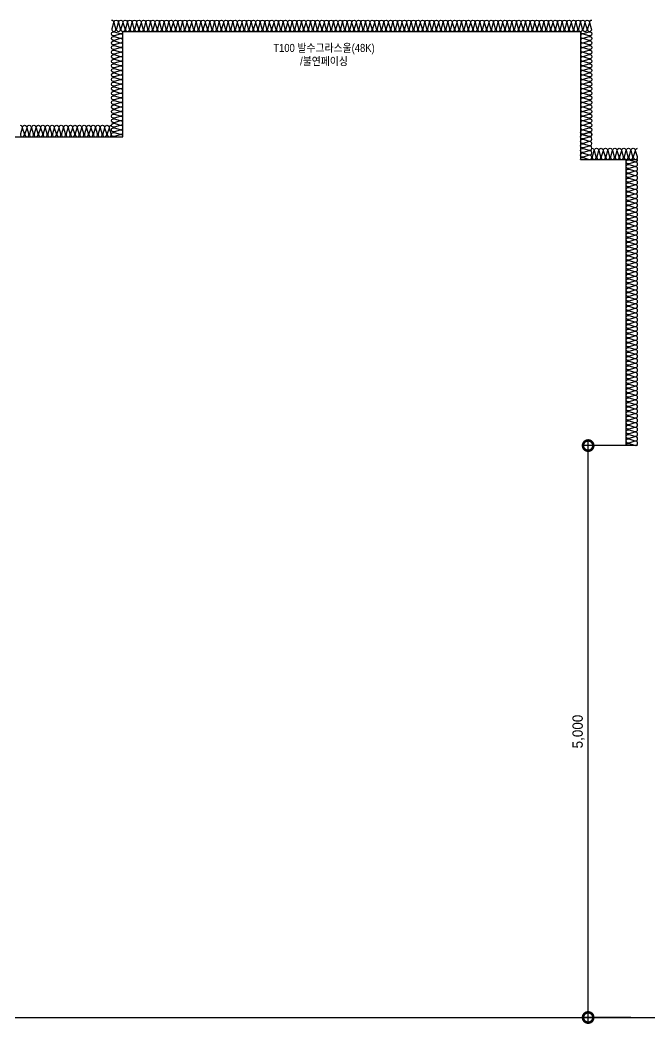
# Model space of a CAD drawing. Header units: millimetres. Extents: x 19868 to 801382, y -4805 to 85279.
# Drawn here: x 149238 to 154746, y 43623 to 52399 of the extents above; entities that cross this region are included whole.
import ezdxf
from ezdxf.enums import TextEntityAlignment as Align

# ---------------------------------------------------------------- set-up
doc = ezdxf.new("R2010")
doc.units = ezdxf.units.MM
doc.header["$LTSCALE"] = 250
doc.layers.get('Defpoints').update_dxf_attribs({"color": 151})
doc.layers.add('A-FIN', color=6, linetype='Continuous')
doc.layers.add('ISL', color=251, linetype='Continuous')
doc.layers.add('CK', color=221, linetype='Continuous', plot=False)
doc.layers.add('NOPLOT-단열', color=225, linetype='Continuous', plot=False)
doc.styles.add('Gdim', font='')
doc.styles.get('Gdim').set_extended_font_data('Dotum')
doc.dimstyles.new('Gdim50', dxfattribs={"dimscale": 30, "dimtxt": 3, "dimasz": 6, "dimexe": 1.5, "dimexo": 2, "dimgap": 1, "dimtad": 1, "dimdec": 0, "dimzin": 0, "dimdsep": 46, "dimlunit": 6, "dimtxsty": 'Gdim', "dimblk": 'DOTSMALL', "dimcen": 1.5, "dimdle": 1.5, "dimclrd": 256, "dimclre": 256, "dimclrt": 256, "dimazin": 0, "dimtfac": 1, "dimtdec": 0, "dimtix": 1, "dimtmove": 2, "dimatfit": 3, "dimldrblk": 'DOTSMALL', "dimfxl": 1.5, "dimtolj": 1, "dimtzin": 0, "dimlwd": -1, "dimlwe": -1, "dimarcsym": 1})

# ---------------------------------------------------------------- blocks, each defined once
blk = doc.blocks.new('_DotSmall')
at = {"color": 0, "linetype": 'ByBlock', "const_width": 0.5}
blk.add_lwpolyline([(-0.0625, 0, 1), (0.0625, 0, 1)], format="xyb", close=True, dxfattribs=at)
blk = doc.blocks.new('*D54')
at = {"layer": 'CK', "transparency": 16777216}
for p, q in [((154205.5, 43633.9), (154205.5, 48723.9)), ((154578.2, 48678.9), (154160.5, 48678.9)), ((154578.2, 43678.9), (154160.5, 43678.9))]:
    blk.add_line(p, q, dxfattribs=at)
at = {"layer": 'Defpoints', "color": 0, "transparency": 16777216}
for p in [(154205.5, 48678.9), (154638.2, 48678.9), (154638.2, 43678.9)]:
    blk.add_point(p, dxfattribs=at)
at = {"layer": 'CK', "transparency": 16777216, "xscale": 180, "yscale": 180, "zscale": 180}
for p, rotation in [((154205.5, 48678.9), 90), ((154205.5, 43678.9), 270)]:
    blk.add_blockref('_DotSmall', p, dxfattribs=dict(at, rotation=rotation))
at = {"layer": 'CK', "transparency": 16777216, "insert": (154121.7, 46178.9), "char_height": 90, "attachment_point": 5, "rotation": 90, "style": 'Gdim'}
blk.add_mtext('\\A1;5,000', dxfattribs=at)

msp = doc.modelspace()

# ---------------------------------------------------------------- linework, layer by layer
at = {"layer": 'A-FIN'}
msp.add_line((127438.2, 43678.9), (158938.2, 43678.9), dxfattribs=at)
at = {"layer": 'ISL'}
for points in [[(150038.2, 52398.9, -0.509039), (150055.9, 52374.7), (150040.6, 52323.2, 0.509267), (150058.2, 52298.9, 0.509267), (150075.9, 52323.2), (150060.6, 52374.7, -1.372593), (150095.9, 52374.7), (150080.6, 52323.2, 0.509267), (150098.2, 52298.9, 0.509267), (150115.9, 52323.2), (150100.6, 52374.7, -1.372593), (150135.9, 52374.7), (150120.6, 52323.2, 0.509267), (150138.2, 52298.9, 0.509267), (150155.9, 52323.2), (150140.6, 52374.7, -1.372593), (150175.9, 52374.7), (150160.6, 52323.2, 0.509267), (150178.2, 52298.9, 0.509267), (150195.9, 52323.2), (150180.6, 52374.7, -1.372593), (150215.9, 52374.7), (150200.6, 52323.2, 0.509267), (150218.2, 52298.9, 0.509267), (150235.9, 52323.2), (150220.6, 52374.7, -1.372593), (150255.9, 52374.7), (150240.6, 52323.2, 0.509267), (150258.2, 52298.9, 0.509267), (150275.9, 52323.2), (150260.6, 52374.7, -1.372593), (150295.9, 52374.7), (150280.6, 52323.2, 0.509267), (150298.2, 52298.9, 0.509267), (150315.9, 52323.2), (150300.6, 52374.7, -1.372593), (150335.9, 52374.7), (150320.6, 52323.2, 0.509267), (150338.2, 52298.9, 0.509267), (150355.9, 52323.2), (150340.6, 52374.7, -1.372593), (150375.9, 52374.7), (150360.6, 52323.2, 0.509267), (150378.2, 52298.9, 0.509267), (150395.9, 52323.2), (150380.6, 52374.7, -1.372593), (150415.9, 52374.7), (150400.6, 52323.2, 0.509267), (150418.2, 52298.9, 0.509267), (150435.9, 52323.2), (150420.6, 52374.7, -1.372593), (150455.9, 52374.7), (150440.6, 52323.2, 0.509267), (150458.2, 52298.9, 0.509267), (150475.9, 52323.2), (150460.6, 52374.7, -1.372593), (150495.9, 52374.7), (150480.6, 52323.2, 0.509267), (150498.2, 52298.9, 0.509267), (150515.9, 52323.2), (150500.6, 52374.7, -1.372593), (150535.9, 52374.7), (150520.6, 52323.2, 0.509267), (150538.2, 52298.9, 0.509267), (150555.9, 52323.2), (150540.6, 52374.7, -1.372593), (150575.9, 52374.7), (150560.6, 52323.2, 0.509267), (150578.2, 52298.9, 0.509267), (150595.9, 52323.2), (150580.6, 52374.7, -1.372593), (150615.9, 52374.7), (150600.6, 52323.2, 0.509267), (150618.2, 52298.9, 0.509267), (150635.9, 52323.2), (150620.6, 52374.7, -1.372593), (150655.9, 52374.7), (150640.6, 52323.2, 0.509267), (150658.2, 52298.9, 0.509267), (150675.9, 52323.2), (150660.6, 52374.7, -1.372593), (150695.9, 52374.7), (150680.6, 52323.2, 0.509267), (150698.2, 52298.9, 0.509267), (150715.9, 52323.2), (150700.6, 52374.7, -1.372593), (150735.9, 52374.7), (150720.6, 52323.2, 0.509267), (150738.2, 52298.9, 0.509267), (150755.9, 52323.2), (150740.6, 52374.7, -1.372593), (150775.9, 52374.7), (150760.6, 52323.2, 0.509267), (150778.2, 52298.9, 0.509267), (150795.9, 52323.2), (150780.6, 52374.7, -1.372593), (150815.9, 52374.7), (150800.6, 52323.2, 0.509267), (150818.2, 52298.9, 0.509267), (150835.9, 52323.2), (150820.6, 52374.7, -1.372593), (150855.9, 52374.7), (150840.6, 52323.2, 0.509267), (150858.2, 52298.9, 0.509267), (150875.9, 52323.2), (150860.6, 52374.7, -1.372593), (150895.9, 52374.7), (150880.6, 52323.2, 0.509267), (150898.2, 52298.9, 0.509267), (150915.9, 52323.2), (150900.6, 52374.7, -1.372593), (150935.9, 52374.7), (150920.6, 52323.2, 0.509267), (150938.2, 52298.9, 0.509267), (150955.9, 52323.2), (150940.6, 52374.7, -1.372593), (150975.9, 52374.7), (150960.6, 52323.2, 0.509267), (150978.2, 52298.9, 0.509267), (150995.9, 52323.2), (150980.6, 52374.7, -1.372593), (151015.9, 52374.7), (151000.6, 52323.2, 0.509267), (151018.2, 52298.9, 0.509267), (151035.9, 52323.2), (151020.6, 52374.7, -1.372593), (151055.9, 52374.7), (151040.6, 52323.2, 0.509267), (151058.2, 52298.9, 0.509267), (151075.9, 52323.2), (151060.6, 52374.7, -1.372593), (151095.9, 52374.7), (151080.6, 52323.2, 0.509267), (151098.2, 52298.9, 0.509267), (151115.9, 52323.2), (151100.6, 52374.7, -1.372593), (151135.9, 52374.7), (151120.6, 52323.2, 0.509267), (151138.2, 52298.9, 0.509267), (151155.9, 52323.2), (151140.6, 52374.7, -1.372593), (151175.9, 52374.7), (151160.6, 52323.2, 0.509267), (151178.2, 52298.9, 0.509267), (151195.9, 52323.2), (151180.6, 52374.7, -1.372593), (151215.9, 52374.7), (151200.6, 52323.2, 0.509267), (151218.2, 52298.9, 0.509267), (151235.9, 52323.2), (151220.6, 52374.7, -1.372593), (151255.9, 52374.7), (151240.6, 52323.2, 0.509267), (151258.2, 52298.9, 0.509267), (151275.9, 52323.2), (151260.6, 52374.7, -1.372593), (151295.9, 52374.7), (151280.6, 52323.2, 0.509267), (151298.2, 52298.9, 0.509267), (151315.9, 52323.2), (151300.6, 52374.7, -1.372593), (151335.9, 52374.7), (151320.6, 52323.2, 0.509267), (151338.2, 52298.9, 0.509267), (151355.9, 52323.2), (151340.6, 52374.7, -1.372593), (151375.9, 52374.7), (151360.6, 52323.2, 0.509267), (151378.2, 52298.9, 0.509267), (151395.9, 52323.2), (151380.6, 52374.7, -1.372593), (151415.9, 52374.7), (151400.6, 52323.2, 0.509267), (151418.2, 52298.9, 0.509267), (151435.9, 52323.2), (151420.6, 52374.7, -1.372593), (151455.9, 52374.7), (151440.6, 52323.2, 0.509267), (151458.2, 52298.9, 0.509267), (151475.9, 52323.2), (151460.6, 52374.7, -1.372593), (151495.9, 52374.7), (151480.6, 52323.2, 0.509267), (151498.2, 52298.9, 0.509267), (151515.9, 52323.2), (151500.6, 52374.7, -1.372593), (151535.9, 52374.7), (151520.6, 52323.2, 0.509267), (151538.2, 52298.9, 0.509267), (151555.9, 52323.2), (151540.6, 52374.7, -1.372593), (151575.9, 52374.7), (151560.6, 52323.2, 0.509267), (151578.2, 52298.9, 0.509267), (151595.9, 52323.2), (151580.6, 52374.7, -1.372593), (151615.9, 52374.7), (151600.6, 52323.2, 0.509267), (151618.2, 52298.9, 0.509267), (151635.9, 52323.2), (151620.6, 52374.7, -1.372593), (151655.9, 52374.7), (151640.6, 52323.2, 0.509267), (151658.2, 52298.9, 0.509267), (151675.9, 52323.2), (151660.6, 52374.7, -1.372593), (151695.9, 52374.7), (151680.6, 52323.2, 0.509267), (151698.2, 52298.9, 0.509267), (151715.9, 52323.2), (151700.6, 52374.7, -1.372593), (151735.9, 52374.7), (151720.6, 52323.2, 0.509267), (151738.2, 52298.9, 0.509267), (151755.9, 52323.2), (151740.6, 52374.7, -1.372593), (151775.9, 52374.7), (151760.6, 52323.2, 0.509267), (151778.2, 52298.9, 0.509267), (151795.9, 52323.2), (151780.6, 52374.7, -1.372593), (151815.9, 52374.7), (151800.6, 52323.2, 0.509267), (151818.2, 52298.9, 0.509267), (151835.9, 52323.2), (151820.6, 52374.7, -1.372593), (151855.9, 52374.7), (151840.6, 52323.2, 0.509267), (151858.2, 52298.9, 0.509267), (151875.9, 52323.2), (151860.6, 52374.7, -1.372593), (151895.9, 52374.7), (151880.6, 52323.2, 0.509267), (151898.2, 52298.9, 0.509267), (151915.9, 52323.2), (151900.6, 52374.7, -1.372593), (151935.9, 52374.7), (151920.6, 52323.2, 0.509267), (151938.2, 52298.9, 0.509267), (151955.9, 52323.2), (151940.6, 52374.7, -1.372593), (151975.9, 52374.7), (151960.6, 52323.2, 0.509267), (151978.2, 52298.9, 0.509267), (151995.9, 52323.2), (151980.6, 52374.7, -1.372593), (152015.9, 52374.7), (152000.6, 52323.2, 0.509267), (152018.2, 52298.9, 0.509267), (152035.9, 52323.2), (152020.6, 52374.7, -1.372593), (152055.9, 52374.7), (152040.6, 52323.2, 0.509267), (152058.2, 52298.9, 0.509267), (152075.9, 52323.2), (152060.6, 52374.7, -1.372593), (152095.9, 52374.7), (152080.6, 52323.2, 0.509267), (152098.2, 52298.9, 0.509267), (152115.9, 52323.2), (152100.6, 52374.7, -1.372593), (152135.9, 52374.7), (152120.6, 52323.2, 0.509267), (152138.2, 52298.9, 0.509267), (152155.9, 52323.2), (152140.6, 52374.7, -1.372593), (152175.9, 52374.7), (152160.6, 52323.2, 0.509267), (152178.2, 52298.9, 0.509267), (152195.9, 52323.2), (152180.6, 52374.7, -1.372593), (152215.9, 52374.7), (152200.6, 52323.2, 0.509267), (152218.2, 52298.9, 0.509267), (152235.9, 52323.2), (152220.6, 52374.7, -1.372593), (152255.9, 52374.7), (152240.6, 52323.2, 0.509267), (152258.2, 52298.9, 0.509267), (152275.9, 52323.2), (152260.6, 52374.7, -1.372593), (152295.9, 52374.7), (152280.6, 52323.2, 0.509267), (152298.2, 52298.9, 0.509267), (152315.9, 52323.2), (152300.6, 52374.7, -1.372593), (152335.9, 52374.7), (152320.6, 52323.2, 0.509267), (152338.2, 52298.9, 0.509267), (152355.9, 52323.2), (152340.6, 52374.7, -1.372593), (152375.9, 52374.7), (152360.6, 52323.2, 0.509267), (152378.2, 52298.9, 0.509267), (152395.9, 52323.2), (152380.6, 52374.7, -1.372593), (152415.9, 52374.7), (152400.6, 52323.2, 0.509267), (152418.2, 52298.9, 0.509267), (152435.9, 52323.2), (152420.6, 52374.7, -1.372593), (152455.9, 52374.7), (152440.6, 52323.2, 0.509267), (152458.2, 52298.9, 0.509267), (152475.9, 52323.2), (152460.6, 52374.7, -1.372593), (152495.9, 52374.7), (152480.6, 52323.2, 0.509267), (152498.2, 52298.9, 0.509267), (152515.9, 52323.2), (152500.6, 52374.7, -1.372593), (152535.9, 52374.7), (152520.6, 52323.2, 0.509267), (152538.2, 52298.9, 0.509267), (152555.9, 52323.2), (152540.6, 52374.7, -1.372593), (152575.9, 52374.7), (152560.6, 52323.2, 0.509267), (152578.2, 52298.9, 0.509267), (152595.9, 52323.2), (152580.6, 52374.7, -1.372593), (152615.9, 52374.7), (152600.6, 52323.2, 0.509267), (152618.2, 52298.9, 0.509267), (152635.9, 52323.2), (152620.6, 52374.7, -1.372593), (152655.9, 52374.7), (152640.6, 52323.2, 0.509267), (152658.2, 52298.9, 0.509267), (152675.9, 52323.2), (152660.6, 52374.7, -1.372593), (152695.9, 52374.7), (152680.6, 52323.2, 0.509267), (152698.2, 52298.9, 0.509267), (152715.9, 52323.2), (152700.6, 52374.7, -1.372593), (152735.9, 52374.7), (152720.6, 52323.2, 0.509267), (152738.2, 52298.9, 0.509267), (152755.9, 52323.2), (152740.6, 52374.7, -1.372593), (152775.9, 52374.7), (152760.6, 52323.2, 0.509267), (152778.2, 52298.9, 0.509267), (152795.9, 52323.2), (152780.6, 52374.7, -1.372593), (152815.9, 52374.7), (152800.6, 52323.2, 0.509267), (152818.2, 52298.9, 0.509267), (152835.9, 52323.2), (152820.6, 52374.7, -1.372593), (152855.9, 52374.7), (152840.6, 52323.2, 0.509267), (152858.2, 52298.9, 0.509267), (152875.9, 52323.2), (152860.6, 52374.7, -1.372593), (152895.9, 52374.7), (152880.6, 52323.2, 0.509267), (152898.2, 52298.9, 0.509267), (152915.9, 52323.2), (152900.6, 52374.7, -1.372593), (152935.9, 52374.7), (152920.6, 52323.2, 0.509267), (152938.2, 52298.9, 0.509267), (152955.9, 52323.2), (152940.6, 52374.7, -1.372593), (152975.9, 52374.7), (152960.6, 52323.2, 0.509267), (152978.2, 52298.9, 0.509267), (152995.9, 52323.2), (152980.6, 52374.7, -1.372593), (153015.9, 52374.7), (153000.6, 52323.2, 0.509267), (153018.2, 52298.9, 0.509267), (153035.9, 52323.2), (153020.6, 52374.7, -1.372593), (153055.9, 52374.7), (153040.6, 52323.2, 0.509267), (153058.2, 52298.9, 0.509267), (153075.9, 52323.2), (153060.6, 52374.7, -1.372593), (153095.9, 52374.7), (153080.6, 52323.2, 0.509267), (153098.2, 52298.9, 0.509267), (153115.9, 52323.2), (153100.6, 52374.7, -1.372593), (153135.9, 52374.7), (153120.6, 52323.2, 0.509267), (153138.2, 52298.9, 0.509267), (153155.9, 52323.2), (153140.6, 52374.7, -1.372593), (153175.9, 52374.7), (153160.6, 52323.2, 0.509267), (153178.2, 52298.9, 0.509267), (153195.9, 52323.2), (153180.6, 52374.7, -1.372593), (153215.9, 52374.7), (153200.6, 52323.2, 0.509267), (153218.2, 52298.9, 0.509267), (153235.9, 52323.2), (153220.6, 52374.7, -1.372593), (153255.9, 52374.7), (153240.6, 52323.2, 0.509267), (153258.2, 52298.9, 0.509267), (153275.9, 52323.2), (153260.6, 52374.7, -1.372593), (153295.9, 52374.7), (153280.6, 52323.2, 0.509267), (153298.2, 52298.9, 0.509267), (153315.9, 52323.2), (153300.6, 52374.7, -1.372593), (153335.9, 52374.7), (153320.6, 52323.2, 0.509267), (153338.2, 52298.9, 0.509267), (153355.9, 52323.2), (153340.6, 52374.7, -1.372593), (153375.9, 52374.7), (153360.6, 52323.2, 0.509267), (153378.2, 52298.9, 0.509267), (153395.9, 52323.2), (153380.6, 52374.7, -1.372593), (153415.9, 52374.7), (153400.6, 52323.2, 0.509267), (153418.2, 52298.9, 0.509267), (153435.9, 52323.2), (153420.6, 52374.7, -1.372593), (153455.9, 52374.7), (153440.6, 52323.2, 0.509267), (153458.2, 52298.9, 0.509267), (153475.9, 52323.2), (153460.6, 52374.7, -1.372593), (153495.9, 52374.7), (153480.6, 52323.2, 0.509267), (153498.2, 52298.9, 0.509267), (153515.9, 52323.2), (153500.6, 52374.7, -1.372593), (153535.9, 52374.7), (153520.6, 52323.2, 0.509267), (153538.2, 52298.9, 0.509267), (153555.9, 52323.2), (153540.6, 52374.7, -1.372593), (153575.9, 52374.7), (153560.6, 52323.2, 0.509267), (153578.2, 52298.9, 0.509267), (153595.9, 52323.2), (153580.6, 52374.7, -1.372593), (153615.9, 52374.7), (153600.6, 52323.2, 0.509267), (153618.2, 52298.9, 0.509267), (153635.9, 52323.2), (153620.6, 52374.7, -1.372593), (153655.9, 52374.7), (153640.6, 52323.2, 0.509267), (153658.2, 52298.9, 0.509267), (153675.9, 52323.2), (153660.6, 52374.7, -1.372593), (153695.9, 52374.7), (153680.6, 52323.2, 0.509267), (153698.2, 52298.9, 0.509267), (153715.9, 52323.2), (153700.6, 52374.7, -1.372593), (153735.9, 52374.7), (153720.6, 52323.2, 0.509267), (153738.2, 52298.9, 0.509267), (153755.9, 52323.2), (153740.6, 52374.7, -1.372593), (153775.9, 52374.7), (153760.6, 52323.2, 0.509267), (153778.2, 52298.9, 0.509267), (153795.9, 52323.2), (153780.6, 52374.7, -1.372593), (153815.9, 52374.7), (153800.6, 52323.2, 0.509267), (153818.2, 52298.9, 0.509267), (153835.9, 52323.2), (153820.6, 52374.7, -1.372593), (153855.9, 52374.7), (153840.6, 52323.2, 0.509267), (153858.2, 52298.9, 0.509267), (153875.9, 52323.2), (153860.6, 52374.7, -1.372593), (153895.9, 52374.7), (153880.6, 52323.2, 0.509267), (153898.2, 52298.9, 0.509267), (153915.9, 52323.2), (153900.6, 52374.7, -1.372593), (153935.9, 52374.7), (153920.6, 52323.2, 0.509267), (153938.2, 52298.9, 0.509267), (153955.9, 52323.2), (153940.6, 52374.7, -1.372593), (153975.9, 52374.7), (153960.6, 52323.2, 0.509267), (153978.2, 52298.9, 0.509267), (153995.9, 52323.2), (153980.6, 52374.7, -1.372593), (154015.9, 52374.7), (154000.6, 52323.2, 0.509267), (154018.2, 52298.9, 0.509267), (154035.9, 52323.2), (154020.6, 52374.7, -1.372593), (154055.9, 52374.7), (154040.6, 52323.2, 0.509267), (154058.2, 52298.9, 0.509267), (154075.9, 52323.2), (154060.6, 52374.7, -1.372593), (154095.9, 52374.7), (154080.6, 52323.2, 0.509267), (154098.2, 52298.9, 0.509267), (154115.9, 52323.2), (154100.6, 52374.7, -1.372593), (154135.9, 52374.7), (154120.6, 52323.2, 0.509267), (154138.2, 52298.9, 0.509267), (154155.9, 52323.2), (154140.6, 52374.7, -1.372593), (154175.9, 52374.7), (154160.6, 52323.2, 0.509267), (154178.2, 52298.9, 0.509267), (154195.9, 52323.2), (154180.6, 52374.7, -1.372593), (154215.9, 52374.7), (154200.6, 52323.2, 0.509267), (154218.2, 52298.9, 0.509267), (154235.9, 52323.2), (154220.6, 52374.7, -0.508361), (154238.2, 52398.9)], [(150138.2, 51379, 0.509267), (150114, 51396.6), (150062.4, 51381.3, -1.372593), (150062.4, 51416.6), (150114, 51401.3, 0.509267), (150138.2, 51419, 0.509267), (150114, 51436.6), (150062.4, 51421.3, -1.372593), (150062.4, 51456.6), (150114, 51441.3, 0.509267), (150138.2, 51459, 0.509267), (150114, 51476.6), (150062.4, 51461.3, -1.372593), (150062.4, 51496.6), (150114, 51481.3, 0.509267), (150138.2, 51499, 0.509267), (150114, 51516.6), (150062.4, 51501.3, -1.372593), (150062.4, 51536.6), (150114, 51521.3, 0.509267), (150138.2, 51539, 0.509267), (150114, 51556.6), (150062.4, 51541.3, -1.372593), (150062.4, 51576.6), (150114, 51561.3, 0.509267), (150138.2, 51579, 0.509267), (150114, 51596.6), (150062.4, 51581.3, -1.372593), (150062.4, 51616.6), (150114, 51601.3, 0.509267), (150138.2, 51619, 0.509267), (150114, 51636.6), (150062.4, 51621.3, -1.372593), (150062.4, 51656.6), (150114, 51641.3, 0.509267), (150138.2, 51659, 0.509267), (150114, 51676.6), (150062.4, 51661.3, -1.372593), (150062.4, 51696.6), (150114, 51681.3, 0.509267), (150138.2, 51699, 0.509267), (150114, 51716.6), (150062.4, 51701.3, -1.372593), (150062.4, 51736.6), (150114, 51721.3, 0.509267), (150138.2, 51739, 0.509267), (150114, 51756.6), (150062.4, 51741.3, -1.372593), (150062.4, 51776.6), (150114, 51761.3, 0.509267), (150138.2, 51779, 0.509267), (150114, 51796.6), (150062.4, 51781.3, -1.372593), (150062.4, 51816.6), (150114, 51801.3, 0.509267), (150138.2, 51819, 0.509267), (150114, 51836.6), (150062.4, 51821.3, -1.372593), (150062.4, 51856.6), (150114, 51841.3, 0.509267), (150138.2, 51859, 0.509267), (150114, 51876.6), (150062.4, 51861.3, -1.372593), (150062.4, 51896.6), (150114, 51881.3, 0.509267), (150138.2, 51899, 0.509267), (150114, 51916.6), (150062.4, 51901.3, -1.372593), (150062.4, 51936.6), (150114, 51921.3, 0.509267), (150138.2, 51939, 0.509267), (150114, 51956.6), (150062.4, 51941.3, -1.372593), (150062.4, 51976.6), (150114, 51961.3, 0.509267), (150138.2, 51979, 0.509267), (150114, 51996.6), (150062.4, 51981.3, -1.372593), (150062.4, 52016.6), (150114, 52001.3, 0.509267), (150138.2, 52019, 0.509267), (150114, 52036.6), (150062.4, 52021.3, -1.372593), (150062.4, 52056.6), (150114, 52041.3, 0.509267), (150138.2, 52059, 0.509267), (150114, 52076.6), (150062.4, 52061.3, -1.372593), (150062.4, 52096.6), (150114, 52081.3, 0.509267), (150138.2, 52099, 0.509267), (150114, 52116.6), (150062.4, 52101.3, -1.372593), (150062.4, 52136.6), (150114, 52121.3, 0.509267), (150138.2, 52139, 0.509267), (150114, 52156.6), (150062.4, 52141.3, -1.372593), (150062.4, 52176.6), (150114, 52161.3, 0.509267), (150138.2, 52179, 0.509267), (150114, 52196.6), (150062.4, 52181.3, -1.372593), (150062.4, 52216.6), (150114, 52201.3, 0.509267), (150138.2, 52219, 0.509267), (150114, 52236.6), (150062.4, 52221.3, -1.372593), (150062.4, 52256.6), (150114, 52241.3, 0.509267), (150138.2, 52259, 0.509267), (150114, 52276.6), (150062.4, 52261.3, -1.372593), (150062.4, 52296.6), (150114, 52281.3, 0.509267), (150138.2, 52299)], [(154138.2, 52298.9, 0.509267), (154162.4, 52281.3), (154214, 52296.6, -1.372593), (154214, 52261.3), (154162.4, 52276.6, 0.509267), (154138.2, 52258.9, 0.509267), (154162.4, 52241.3), (154214, 52256.6, -1.372593), (154214, 52221.3), (154162.4, 52236.6, 0.509267), (154138.2, 52218.9, 0.509267), (154162.4, 52201.3), (154214, 52216.6, -1.372593), (154214, 52181.3), (154162.4, 52196.6, 0.509267), (154138.2, 52178.9, 0.509267), (154162.4, 52161.3), (154214, 52176.6, -1.372593), (154214, 52141.3), (154162.4, 52156.6, 0.509267), (154138.2, 52138.9, 0.509267), (154162.4, 52121.3), (154214, 52136.6, -1.372593), (154214, 52101.3), (154162.4, 52116.6, 0.509267), (154138.2, 52098.9, 0.509267), (154162.4, 52081.3), (154214, 52096.6, -1.372593), (154214, 52061.3), (154162.4, 52076.6, 0.509267), (154138.2, 52058.9, 0.509267), (154162.4, 52041.3), (154214, 52056.6, -1.372593), (154214, 52021.3), (154162.4, 52036.6, 0.509267), (154138.2, 52018.9, 0.509267), (154162.4, 52001.3), (154214, 52016.6, -1.372593), (154214, 51981.3), (154162.4, 51996.6, 0.509267), (154138.2, 51978.9, 0.509267), (154162.4, 51961.3), (154214, 51976.6, -1.372593), (154214, 51941.3), (154162.4, 51956.6, 0.509267), (154138.2, 51938.9, 0.509267), (154162.4, 51921.3), (154214, 51936.6, -1.372593), (154214, 51901.3), (154162.4, 51916.6, 0.509267), (154138.2, 51898.9, 0.509267), (154162.4, 51881.3), (154214, 51896.6, -1.372593), (154214, 51861.3), (154162.4, 51876.6, 0.509267), (154138.2, 51858.9, 0.509267), (154162.4, 51841.3), (154214, 51856.6, -1.372593), (154214, 51821.3), (154162.4, 51836.6, 0.509267), (154138.2, 51818.9, 0.509267), (154162.4, 51801.3), (154214, 51816.6, -1.372593), (154214, 51781.3), (154162.4, 51796.6, 0.509267), (154138.2, 51778.9, 0.509267), (154162.4, 51761.3), (154214, 51776.6, -1.372593), (154214, 51741.3), (154162.4, 51756.6, 0.509267), (154138.2, 51738.9, 0.509267), (154162.4, 51721.3), (154214, 51736.6, -1.372593), (154214, 51701.3), (154162.4, 51716.6, 0.509267), (154138.2, 51698.9, 0.509267), (154162.4, 51681.3), (154214, 51696.6, -1.372593), (154214, 51661.3), (154162.4, 51676.6, 0.509267), (154138.2, 51658.9, 0.509267), (154162.4, 51641.3), (154214, 51656.6, -1.372593), (154214, 51621.3), (154162.4, 51636.6, 0.509267), (154138.2, 51618.9, 0.509267), (154162.4, 51601.3), (154214, 51616.6, -1.372593), (154214, 51581.3), (154162.4, 51596.6, 0.509267), (154138.2, 51578.9, 0.509267), (154162.4, 51561.3), (154214, 51576.6, -1.372593), (154214, 51541.3), (154162.4, 51556.6, 0.509267), (154138.2, 51538.9, 0.509267), (154162.4, 51521.3), (154214, 51536.6, -1.372593), (154214, 51501.3), (154162.4, 51516.6, 0.509267), (154138.2, 51498.9, 0.509267), (154162.4, 51481.3), (154214, 51496.6, -1.372593), (154214, 51461.3), (154162.4, 51476.6, 0.509267), (154138.2, 51458.9, 0.509267), (154162.4, 51441.3), (154214, 51456.6, -1.372593), (154214, 51421.3), (154162.4, 51436.6, 0.509267), (154138.2, 51418.9, 0.509267), (154162.4, 51401.3), (154214, 51416.6, -1.372593), (154214, 51381.3), (154162.4, 51396.6, 0.509267), (154138.2, 51378.9)], [(149238.2, 51478.9, -0.509267), (149255.9, 51454.7), (149240.6, 51403.2, 1.372593), (149275.9, 51403.2), (149260.6, 51454.7, -0.509267), (149278.2, 51478.9, -0.509267), (149295.9, 51454.7), (149280.6, 51403.2, 1.372593), (149315.9, 51403.2), (149300.6, 51454.7, -0.509267), (149318.2, 51478.9, -0.509267), (149335.9, 51454.7), (149320.6, 51403.2, 1.372593), (149355.9, 51403.2), (149340.6, 51454.7, -0.509267), (149358.2, 51478.9, -0.509267), (149375.9, 51454.7), (149360.6, 51403.2, 1.372593), (149395.9, 51403.2), (149380.6, 51454.7, -0.509267), (149398.2, 51478.9, -0.509267), (149415.9, 51454.7), (149400.6, 51403.2, 1.372593), (149435.9, 51403.2), (149420.6, 51454.7, -0.509267), (149438.2, 51478.9, -0.509267), (149455.9, 51454.7), (149440.6, 51403.2, 1.372593), (149475.9, 51403.2), (149460.6, 51454.7, -0.509267), (149478.2, 51478.9, -0.509267), (149495.9, 51454.7), (149480.6, 51403.2, 1.372593), (149515.9, 51403.2), (149500.6, 51454.7, -0.509267), (149518.2, 51478.9, -0.509267), (149535.9, 51454.7), (149520.6, 51403.2, 1.372593), (149555.9, 51403.2), (149540.6, 51454.7, -0.509267), (149558.2, 51478.9, -0.509267), (149575.9, 51454.7), (149560.6, 51403.2, 1.372593), (149595.9, 51403.2), (149580.6, 51454.7, -0.509267), (149598.2, 51478.9, -0.509267), (149615.9, 51454.7), (149600.6, 51403.2, 1.372593), (149635.9, 51403.2), (149620.6, 51454.7, -0.509267), (149638.2, 51478.9, -0.509267), (149655.9, 51454.7), (149640.6, 51403.2, 1.372593), (149675.9, 51403.2), (149660.6, 51454.7, -0.509267), (149678.2, 51478.9, -0.509267), (149695.9, 51454.7), (149680.6, 51403.2, 1.372593), (149715.9, 51403.2), (149700.6, 51454.7, -0.509267), (149718.2, 51478.9, -0.509267), (149735.9, 51454.7), (149720.6, 51403.2, 1.372593), (149755.9, 51403.2), (149740.6, 51454.7, -0.509267), (149758.2, 51478.9, -0.509267), (149775.9, 51454.7), (149760.6, 51403.2, 1.372593), (149795.9, 51403.2), (149780.6, 51454.7, -0.509267), (149798.2, 51478.9, -0.509267), (149815.9, 51454.7), (149800.6, 51403.2, 1.372593), (149835.9, 51403.2), (149820.6, 51454.7, -0.509267), (149838.2, 51478.9, -0.509267), (149855.9, 51454.7), (149840.6, 51403.2, 1.372593), (149875.9, 51403.2), (149860.6, 51454.7, -0.509267), (149878.2, 51478.9, -0.509267), (149895.9, 51454.7), (149880.6, 51403.2, 1.372593), (149915.9, 51403.2), (149900.6, 51454.7, -0.509267), (149918.2, 51478.9, -0.509267), (149935.9, 51454.7), (149920.6, 51403.2, 1.372593), (149955.9, 51403.2), (149940.6, 51454.7, -0.509267), (149958.2, 51478.9, -0.509267), (149975.9, 51454.7), (149960.6, 51403.2, 1.372593), (149995.9, 51403.2), (149980.6, 51454.7, -0.509267), (149998.2, 51478.9, -0.509267), (150015.9, 51454.7), (150000.6, 51403.2, 1.372593), (150035.9, 51403.2), (150020.6, 51454.7, -0.509267), (150038.2, 51478.9)], [(154138.2, 51178.9, -0.5087), (154162.4, 51196.6), (154214, 51181.3, 1.372593), (154214, 51216.6), (154162.4, 51201.3, -0.509267), (154138.2, 51218.9, -0.509267), (154162.4, 51236.6), (154214, 51221.3, 1.372593), (154214, 51256.6), (154162.4, 51241.3, -0.509267), (154138.2, 51258.9, -0.509267), (154162.4, 51276.6), (154214, 51261.3, 1.372593), (154214, 51296.6), (154162.4, 51281.3, -0.509267), (154138.2, 51298.9, -0.509267), (154162.4, 51316.6), (154214, 51301.3, 1.372593), (154214, 51336.6), (154162.4, 51321.3, -0.509267), (154138.2, 51338.9, -0.509267), (154162.4, 51356.6), (154214, 51341.3, 1.372593), (154214, 51376.6), (154162.4, 51361.3, -0.509267), (154138.2, 51378.9, -0.509267), (154162.4, 51396.6), (154214, 51381.3, 1.372593), (154214, 51416.6), (154162.4, 51401.3, -0.509267), (154138.2, 51418.9)], [(154238.2, 51278.9, -0.509267), (154255.9, 51254.7), (154240.6, 51203.2, 1.372593), (154275.9, 51203.2), (154260.6, 51254.7, -0.509267), (154278.2, 51278.9, -0.509267), (154295.9, 51254.7), (154280.6, 51203.2, 1.372593), (154315.9, 51203.2), (154300.6, 51254.7, -0.509267), (154318.2, 51278.9, -0.509267), (154335.9, 51254.7), (154320.6, 51203.2, 1.372593), (154355.9, 51203.2), (154340.6, 51254.7, -0.509267), (154358.2, 51278.9, -0.509267), (154375.9, 51254.7), (154360.6, 51203.2, 1.372593), (154395.9, 51203.2), (154380.6, 51254.7, -0.509267), (154398.2, 51278.9, -0.509267), (154415.9, 51254.7), (154400.6, 51203.2, 1.372593), (154435.9, 51203.2), (154420.6, 51254.7, -0.509267), (154438.2, 51278.9, -0.509267), (154455.9, 51254.7), (154440.6, 51203.2, 1.372593), (154475.9, 51203.2), (154460.6, 51254.7, -0.509267), (154478.2, 51278.9, -0.509267), (154495.9, 51254.7), (154480.6, 51203.2, 1.372593), (154515.9, 51203.2), (154500.6, 51254.7, -0.509267), (154518.2, 51278.9, -0.509267), (154535.9, 51254.7), (154520.6, 51203.2, 1.372593), (154555.9, 51203.2), (154540.6, 51254.7, -0.509267), (154558.2, 51278.9, -0.509267), (154575.9, 51254.7), (154560.6, 51203.2, 1.372593), (154595.9, 51203.2), (154580.6, 51254.7, -0.509267), (154598.2, 51278.9, -0.509267), (154615.9, 51254.7), (154600.6, 51203.2, 1.372593), (154635.9, 51203.2), (154620.6, 51254.7, -0.508927), (154638.2, 51278.9, -0.508927)]]:
    msp.add_lwpolyline(points, format="xyb", dxfattribs=at)
msp.add_lwpolyline([(117938.2, 51378.9), (118338.2, 51378.9), (118338.2, 52278.9), (122138.2, 52278.9), (122138.2, 51378.9), (123138.2, 51378.9), (123138.2, 52298.9), (127138.2, 52298.9), (127138.2, 51378.9), (128138.2, 51378.9), (128138.2, 52298.9), (138038.2, 52298.9), (138038.2, 51178.9), (139238.2, 51178.9), (139238.2, 52298.9), (149138.2, 52298.9), (149138.2, 51378.9), (150138.2, 51378.9), (150138.2, 52298.9), (154138.2, 52298.9), (154138.2, 51178.9), (154638.2, 51178.9)], dxfattribs=at)
at = {"layer": 'ISL', "elevation": 0}
msp.add_lwpolyline([(154638.2, 48678.9), (154538.2, 48678.9), (154538.2, 51178.9)], dxfattribs=at)
msp.add_lwpolyline([(154538.2, 48678.9, -0.509039), (154562.4, 48696.6), (154614, 48681.3, 0.509267), (154638.2, 48699, 0.509267), (154614, 48716.6), (154562.4, 48701.3, -1.372593), (154562.4, 48736.6), (154614, 48721.3, 0.509267), (154638.2, 48739, 0.509267), (154614, 48756.6), (154562.4, 48741.3, -1.372593), (154562.4, 48776.6), (154614, 48761.3, 0.509267), (154638.2, 48779, 0.509267), (154614, 48796.6), (154562.4, 48781.3, -1.372593), (154562.4, 48816.6), (154614, 48801.3, 0.509267), (154638.2, 48819, 0.509267), (154614, 48836.6), (154562.4, 48821.3, -1.372593), (154562.4, 48856.6), (154614, 48841.3, 0.509267), (154638.2, 48859, 0.509267), (154614, 48876.6), (154562.4, 48861.3, -1.372593), (154562.4, 48896.6), (154614, 48881.3, 0.509267), (154638.2, 48899, 0.509267), (154614, 48916.6), (154562.4, 48901.3, -1.372593), (154562.4, 48936.6), (154614, 48921.3, 0.509267), (154638.2, 48939, 0.509267), (154614, 48956.6), (154562.4, 48941.3, -1.372593), (154562.4, 48976.6), (154614, 48961.3, 0.509267), (154638.2, 48979, 0.509267), (154614, 48996.6), (154562.4, 48981.3, -1.372593), (154562.4, 49016.6), (154614, 49001.3, 0.509267), (154638.2, 49019, 0.509267), (154614, 49036.6), (154562.4, 49021.3, -1.372593), (154562.4, 49056.6), (154614, 49041.3, 0.509267), (154638.2, 49059, 0.509267), (154614, 49076.6), (154562.4, 49061.3, -1.372593), (154562.4, 49096.6), (154614, 49081.3, 0.509267), (154638.2, 49099, 0.509267), (154614, 49116.6), (154562.4, 49101.3, -1.372593), (154562.4, 49136.6), (154614, 49121.3, 0.509267), (154638.2, 49139, 0.509267), (154614, 49156.6), (154562.4, 49141.3, -1.372593), (154562.4, 49176.6), (154614, 49161.3, 0.509267), (154638.2, 49179, 0.509267), (154614, 49196.6), (154562.4, 49181.3, -1.372593), (154562.4, 49216.6), (154614, 49201.3, 0.509267), (154638.2, 49219, 0.509267), (154614, 49236.6), (154562.4, 49221.3, -1.372593), (154562.4, 49256.6), (154614, 49241.3, 0.509267), (154638.2, 49259, 0.509267), (154614, 49276.6), (154562.4, 49261.3, -1.372593), (154562.4, 49296.6), (154614, 49281.3, 0.509267), (154638.2, 49299, 0.509267), (154614, 49316.6), (154562.4, 49301.3, -1.372593), (154562.4, 49336.6), (154614, 49321.3, 0.509267), (154638.2, 49339, 0.509267), (154614, 49356.6), (154562.4, 49341.3, -1.372593), (154562.4, 49376.6), (154614, 49361.3, 0.509267), (154638.2, 49379, 0.509267), (154614, 49396.6), (154562.4, 49381.3, -1.372593), (154562.4, 49416.6), (154614, 49401.3, 0.509267), (154638.2, 49419, 0.509267), (154614, 49436.6), (154562.4, 49421.3, -1.372593), (154562.4, 49456.6), (154614, 49441.3, 0.509267), (154638.2, 49459, 0.509267), (154614, 49476.6), (154562.4, 49461.3, -1.372593), (154562.4, 49496.6), (154614, 49481.3, 0.509267), (154638.2, 49499, 0.509267), (154614, 49516.6), (154562.4, 49501.3, -1.372593), (154562.4, 49536.6), (154614, 49521.3, 0.509267), (154638.2, 49539, 0.509267), (154614, 49556.6), (154562.4, 49541.3, -1.372593), (154562.4, 49576.6), (154614, 49561.3, 0.509267), (154638.2, 49579, 0.509267), (154614, 49596.6), (154562.4, 49581.3, -1.372593), (154562.4, 49616.6), (154614, 49601.3, 0.509267), (154638.2, 49619, 0.509267), (154614, 49636.6), (154562.4, 49621.3, -1.372593), (154562.4, 49656.6), (154614, 49641.3, 0.509267), (154638.2, 49659, 0.509267), (154614, 49676.6), (154562.4, 49661.3, -1.372593), (154562.4, 49696.6), (154614, 49681.3, 0.509267), (154638.2, 49699, 0.509267), (154614, 49716.6), (154562.4, 49701.3, -1.372593), (154562.4, 49736.6), (154614, 49721.3, 0.509267), (154638.2, 49739, 0.509267), (154614, 49756.6), (154562.4, 49741.3, -1.372593), (154562.4, 49776.6), (154614, 49761.3, 0.509267), (154638.2, 49779, 0.509267), (154614, 49796.6), (154562.4, 49781.3, -1.372593), (154562.4, 49816.6), (154614, 49801.3, 0.509267), (154638.2, 49819, 0.509267), (154614, 49836.6), (154562.4, 49821.3, -1.372593), (154562.4, 49856.6), (154614, 49841.3, 0.509267), (154638.2, 49859, 0.509267), (154614, 49876.6), (154562.4, 49861.3, -1.372593), (154562.4, 49896.6), (154614, 49881.3, 0.509267), (154638.2, 49899, 0.509267), (154614, 49916.6), (154562.4, 49901.3, -1.372593), (154562.4, 49936.6), (154614, 49921.3, 0.509267), (154638.2, 49939, 0.509267), (154614, 49956.6), (154562.4, 49941.3, -1.372593), (154562.4, 49976.6), (154614, 49961.3, 0.509267), (154638.2, 49979, 0.509267), (154614, 49996.6), (154562.4, 49981.3, -1.372593), (154562.4, 50016.6), (154614, 50001.3, 0.509267), (154638.2, 50019, 0.509267), (154614, 50036.6), (154562.4, 50021.3, -1.372593), (154562.4, 50056.6), (154614, 50041.3, 0.509267), (154638.2, 50059, 0.509267), (154614, 50076.6), (154562.4, 50061.3, -1.372593), (154562.4, 50096.6), (154614, 50081.3, 0.509267), (154638.2, 50099, 0.509267), (154614, 50116.6), (154562.4, 50101.3, -1.372593), (154562.4, 50136.6), (154614, 50121.3, 0.509267), (154638.2, 50139, 0.509267), (154614, 50156.6), (154562.4, 50141.3, -1.372593), (154562.4, 50176.6), (154614, 50161.3, 0.509267), (154638.2, 50179, 0.509267), (154614, 50196.6), (154562.4, 50181.3, -1.372593), (154562.4, 50216.6), (154614, 50201.3, 0.509267), (154638.2, 50219, 0.509267), (154614, 50236.6), (154562.4, 50221.3, -1.372593), (154562.4, 50256.6), (154614, 50241.3, 0.509267), (154638.2, 50259, 0.509267), (154614, 50276.6), (154562.4, 50261.3, -1.372593), (154562.4, 50296.6), (154614, 50281.3, 0.509267), (154638.2, 50299, 0.509267), (154614, 50316.6), (154562.4, 50301.3, -1.372593), (154562.4, 50336.6), (154614, 50321.3, 0.509267), (154638.2, 50339, 0.509267), (154614, 50356.6), (154562.4, 50341.3, -1.372593), (154562.4, 50376.6), (154614, 50361.3, 0.509267), (154638.2, 50379, 0.509267), (154614, 50396.6), (154562.4, 50381.3, -1.372593), (154562.4, 50416.6), (154614, 50401.3, 0.509267), (154638.2, 50419, 0.509267), (154614, 50436.6), (154562.4, 50421.3, -1.372593), (154562.4, 50456.6), (154614, 50441.3, 0.509267), (154638.2, 50459, 0.509267), (154614, 50476.6), (154562.4, 50461.3, -1.372593), (154562.4, 50496.6), (154614, 50481.3, 0.509267), (154638.2, 50499, 0.509267), (154614, 50516.6), (154562.4, 50501.3, -1.372593), (154562.4, 50536.6), (154614, 50521.3, 0.509267), (154638.2, 50539, 0.509267), (154614, 50556.6), (154562.4, 50541.3, -1.372593), (154562.4, 50576.6), (154614, 50561.3, 0.509267), (154638.2, 50579, 0.509267), (154614, 50596.6), (154562.4, 50581.3, -1.372593), (154562.4, 50616.6), (154614, 50601.3, 0.509267), (154638.2, 50619, 0.509267), (154614, 50636.6), (154562.4, 50621.3, -1.372593), (154562.4, 50656.6), (154614, 50641.3, 0.509267), (154638.2, 50659, 0.509267), (154614, 50676.6), (154562.4, 50661.3, -1.372593), (154562.4, 50696.6), (154614, 50681.3, 0.509267), (154638.2, 50699, 0.509267), (154614, 50716.6), (154562.4, 50701.3, -1.372593), (154562.4, 50736.6), (154614, 50721.3, 0.509267), (154638.2, 50739, 0.509267), (154614, 50756.6), (154562.4, 50741.3, -1.372593), (154562.4, 50776.6), (154614, 50761.3, 0.509267), (154638.2, 50779, 0.509267), (154614, 50796.6), (154562.4, 50781.3, -1.372593), (154562.4, 50816.6), (154614, 50801.3, 0.509267), (154638.2, 50819, 0.509267), (154614, 50836.6), (154562.4, 50821.3, -1.372593), (154562.4, 50856.6), (154614, 50841.3, 0.509267), (154638.2, 50859, 0.509267), (154614, 50876.6), (154562.4, 50861.3, -1.372593), (154562.4, 50896.6), (154614, 50881.3, 0.509267), (154638.2, 50899, 0.509267), (154614, 50916.6), (154562.4, 50901.3, -1.372593), (154562.4, 50936.6), (154614, 50921.3, 0.509267), (154638.2, 50939, 0.509267), (154614, 50956.6), (154562.4, 50941.3, -1.372593), (154562.4, 50976.6), (154614, 50961.3, 0.509267), (154638.2, 50979, 0.509267), (154614, 50996.6), (154562.4, 50981.3, -1.372593), (154562.4, 51016.6), (154614, 51001.3, 0.509267), (154638.2, 51019, 0.509267), (154614, 51036.6), (154562.4, 51021.3, -1.372593), (154562.4, 51056.6), (154614, 51041.3, 0.509267), (154638.2, 51059, 0.509267), (154614, 51076.6), (154562.4, 51061.3, -1.372593), (154562.4, 51096.6), (154614, 51081.3, 0.509267), (154638.2, 51099, 0.509267), (154614, 51116.6), (154562.4, 51101.3, -1.372593), (154562.4, 51136.6), (154614, 51121.3, 0.509267), (154638.2, 51139, 0.509267), (154614, 51156.6), (154562.4, 51141.3, -1.372593), (154562.4, 51176.6), (154614, 51161.3, 0.508927), (154638.2, 51178.9, 0.508927)], format="xyb", dxfattribs=at)

# ---------------------------------------------------------------- texts
at = {"layer": 'NOPLOT-단열', "style": 'Gdim', "width": 0.9}
for s, p in [('T100 발수그라스울(48K)', (151895.8, 52155.5)), ('/불연페이싱', (151895.8, 52039.1))]:
    msp.add_text(s, height=70, dxfattribs=at).set_placement(p, align=Align.MIDDLE_CENTER)

# ---------------------------------------------------------------- dimensions: what is measured, and where the dimension line sits
at = {"layer": 'CK'}
dim = msp.add_linear_dim(base=(154205.5, 48678.9), p1=(154638.2, 43678.9), p2=(154638.2, 48678.9), angle=90, dimstyle='Gdim50', dxfattribs=at)
dim.commit()
dim.dimension.update_dxf_attribs({"geometry": '*D54', "text_midpoint": (154121.7, 46178.9)})

doc.saveas('drawing.dxf')
